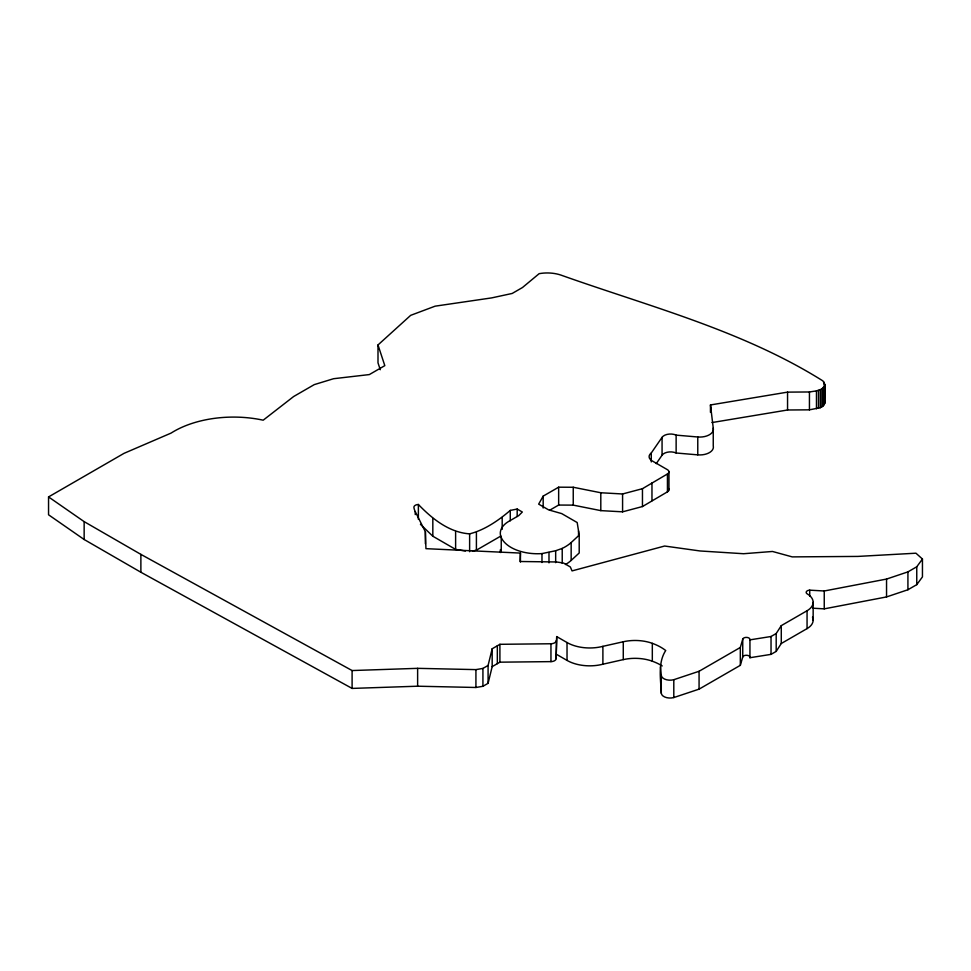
<?xml version="1.0" encoding="UTF-8"?>
<svg xmlns="http://www.w3.org/2000/svg" width="971" height="971" viewBox="0 0 971 971"><rect width="100%" height="100%" fill="white"/><g stroke="black" fill="none" stroke-linecap="round" stroke-linejoin="round"><path stroke-width="1.46" d="M501.242 552.438L501.242 537.546A29.385 16.956 0 0 1 508.913 521.293L518.672 515.662L522.325 512.02L517.179 509.047L510.273 510.406C498.487 520.492 484.723 530.008 469.624 533.856C449.172 532.484 432.071 518.745 418.38 504.471A4.77 2.755 0 0 0 413.913 507.445A37.019 21.374 0 0 0 415.248 511.596L425.383 531.817L425.941 548.664L520.432 553.082L520.116 561.505L556.468 561.966L563.52 563.034L570.329 566.967L572.053 570.899L664.625 546.03L700.067 550.97L743.568 553.725L772.479 551.467L792.239 556.893L857.866 556.419L915.944 553.203L922.45 559.029L922.45 576.895L916.758 584.651L907.921 589.749L886.547 596.934L824.245 608.853L812.63 608.198M711.949 422.567L787.554 409.993L809.438 409.835L820.337 407.686L823.214 405.866L824.719 403.548L824.877 384.443L822.923 380.923C742.548 330.468 649.514 306.581 560.886 275.072A27.054 15.621 0 0 0 539.136 273.676L522.495 287.513L512.178 293.46L491.69 297.891L435.129 306.168L410.672 315.344L377.998 344.96L377.998 362.826L380.268 369.72M824.719 403.548L824.877 384.443M377.998 344.96L384.807 365.642L369.344 374.575L333.587 378.714L314.252 384.625L293.63 396.532L263.19 420.188A84.331 48.684 0 0 0 171.054 433.102L124.021 453.348L48.55 496.921L48.55 514.788L84.149 539.5L140.88 572.247L352.097 688.415L417.627 686.206L475.924 687.48L482.927 686.291L488.085 683.317L492.176 666.64L499.907 662.173L550.958 661.627A5.256 3.034 0 0 0 556.116 658.641L556.711 636.588L567.028 642.535A32.116 18.546 0 0 0 602.894 646.346L623.273 641.758A32.444 18.728 0 0 1 652.318 643.336A49.12 28.365 0 0 1 665.718 650.521C657.622 662.829 660.765 679.19 661.287 693.245A8.775 5.061 0 0 0 673.801 697.554L699.071 689.143L740.327 665.329L742.742 657.015L742.742 639.149A3.641 2.1 0 0 1 746.942 637.425A3.641 2.1 0 0 1 749.94 639.853L771.035 636.503L776.193 633.529L781.279 625.64L807.059 610.747A20.779 11.992 0 0 0 807.277 593.912A3.823 2.209 0 0 1 806.44 591.582A3.823 2.209 0 0 1 809.729 590.162L824.245 590.987L886.547 579.068L907.921 571.883L916.758 566.785L922.45 559.029M556.116 658.641L556.711 636.588M488.085 683.317L488.085 665.451L492.176 648.774L499.907 644.307L550.958 643.761A5.256 3.034 0 0 0 556.116 640.787M740.327 665.329L740.327 647.463L742.742 639.149M710.469 412.396L710.469 404.956L787.554 392.126L809.438 391.968L816.477 390.888L821.927 388.983L824.719 385.681M710.469 404.956L713.248 428.053A13.618 7.865 0 0 1 697.773 436.986L676.132 435.129A9.115 5.268 0 0 0 662.064 437.338L651.274 452.996A10.244 5.923 0 0 0 652.087 460.837L667.563 469.77A5.243 3.022 0 0 1 667.441 473.969L642.462 488.692L622.581 493.972L600.806 492.758L573.242 487.26L558.653 487.187L543.177 496.12L538.662 504.119L548.639 509.884L561.724 513.61L577.187 522.544L579.202 535.118L579.202 552.985L571.154 560.437A45.2 26.096 0 0 1 565.535 564.503M742.742 657.015A3.641 2.1 0 0 1 746.942 655.291A3.641 2.1 0 0 1 749.94 657.719L771.035 654.369L776.193 651.395L781.279 643.506L807.059 628.613A20.779 11.992 0 0 0 812.496 617.143M656.25 463.628L662.064 455.205L662.064 437.338M501.242 537.546A37.468 21.629 0 0 0 541.976 553.591L555.667 550.739L562.221 548.421A45.2 26.096 0 0 0 571.154 542.571L579.202 535.118M549.622 510.261L558.653 505.054L573.242 505.126L600.806 510.625L622.581 511.826L642.462 506.546L667.441 491.836A5.243 3.022 0 0 0 668.631 488.607M472.343 551.103L476.409 550.169L500.902 536.028M48.55 496.921L84.149 521.633L140.88 554.38L352.097 670.548L417.627 668.339L475.924 669.614L482.927 668.424L488.085 665.451M660.535 666.968L661.287 675.379A8.775 5.061 0 0 0 673.801 679.7L699.071 671.277L740.327 647.463M556.711 654.454L567.028 660.401A32.116 18.546 0 0 0 602.894 664.213L623.273 659.612A32.444 18.728 0 0 1 652.318 661.202A49.12 28.365 0 0 1 662.198 665.936M662.064 455.205A9.115 5.268 0 0 1 676.132 452.996L697.773 454.853A13.618 7.865 0 0 0 713.248 445.92L713.248 428.053M420.443 524.316L432.823 536.223L455.617 549.392L465.425 551.018M824.622 401.084L824.877 402.31M916.758 566.785L916.758 584.651M907.921 571.883L907.921 589.749M886.547 579.068L886.547 596.934M824.161 386.883L824.161 404.749M824.245 590.987L824.245 608.853M823.978 382.028L823.978 385.014M823.214 387.999L823.214 405.866M821.927 388.983L821.927 406.849M820.337 389.82L820.337 407.686M818.492 390.463L818.492 408.33M816.477 390.888L816.477 408.755M813.152 602.36L813.152 620.214M809.729 590.162L809.729 596.121M809.438 391.968L809.438 409.835M807.059 610.747L807.059 628.613M787.554 392.126L787.554 409.993M781.279 625.64L781.279 643.506M776.193 633.529L776.193 651.395M771.035 636.503L771.035 654.369M749.94 639.853L749.94 657.719M710.723 407.055L710.723 411.522M699.071 671.277L699.071 689.143M697.773 436.986L697.773 454.853M676.132 435.129L676.132 452.996M673.801 679.7L673.801 697.554M668.97 471.882L668.97 489.748M667.441 473.969L667.441 491.836M661.287 675.379L661.287 693.245M652.318 643.336L652.318 661.202M651.966 482.903L651.966 500.769M651.274 452.996L651.274 461.929M642.462 488.692L642.462 506.546M623.273 641.758L623.273 659.612M622.581 493.972L622.581 511.826M602.894 646.346L602.894 664.213M600.806 492.758L600.806 510.625M578.534 530.931L578.534 535.397M573.242 487.26L573.242 505.126M571.154 542.571L571.154 560.437M567.028 642.535L567.028 660.401M562.221 548.421L562.221 563.301M558.653 487.187L558.653 505.054M555.667 550.739L555.667 562.658M550.958 643.761L550.958 661.627M548.991 552.438L548.991 562.864M543.177 496.12L543.177 508.027M541.976 553.591L541.976 562.525M520.432 553.082L520.432 562.015M517.179 509.047L517.179 516.487M510.273 510.406L510.273 520.832M502.189 517.422L502.189 529.329M499.907 644.307L499.907 662.173M497.334 645.8L497.334 663.654M492.176 648.774L492.176 666.64M482.927 668.424L482.927 686.291M476.409 532.302L476.409 550.169M475.924 669.614L475.924 687.48M469.624 533.856L469.624 551.722M455.617 531.525L455.617 549.392M432.823 518.368L432.823 536.223M425.383 531.817L425.383 543.724M418.38 504.471L418.38 519.351M417.627 668.339L417.627 686.206M415.248 511.596L415.248 514.569M352.097 670.548L352.097 688.415M140.88 554.38L140.88 572.247M84.149 521.633L84.149 539.5M500.405 552.523A29.385 16.956 0 0 1 500.429 549.586"/></g></svg>
